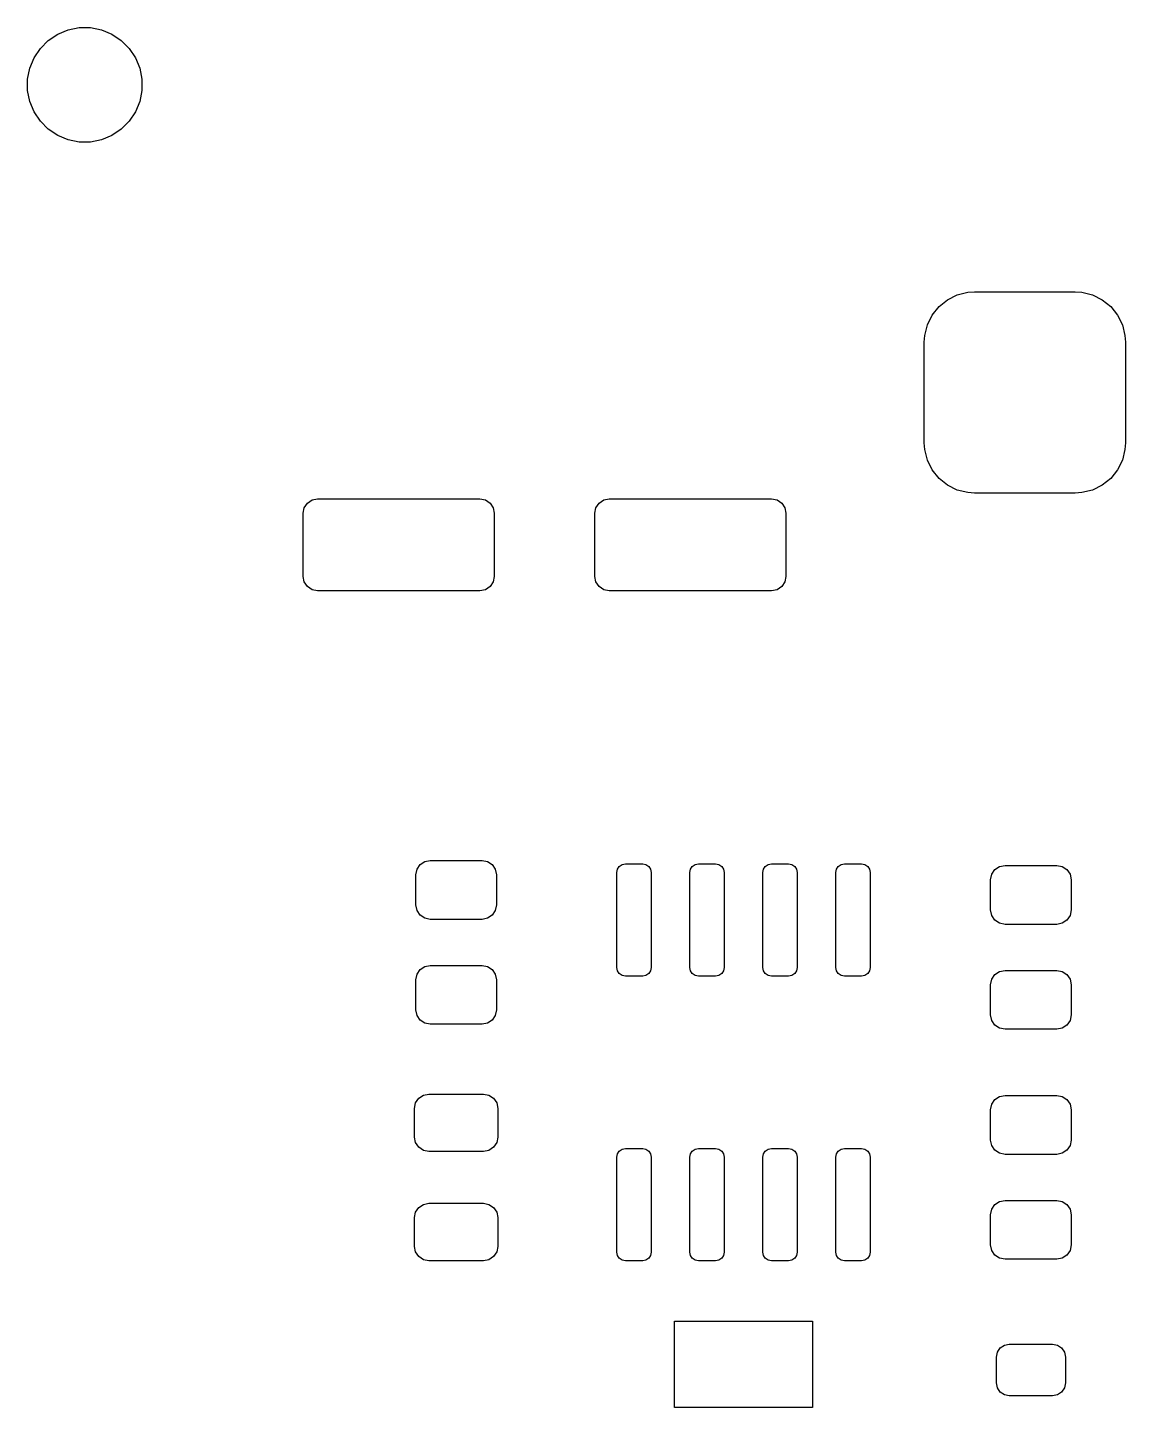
# Model space of a CAD drawing. Extents: x 2 to 88, y 2 to 53.
# Drawn here: x 2 to 21.11, y 29 to 53 of the extents above; entities that cross this region are included whole.
import ezdxf

# ---------------------------------------------------------------- set-up
doc = ezdxf.new("R2010")
doc.units = 0
doc.layers.add('BLACK', color=7, linetype='CONTINUOUS')

msp = doc.modelspace()

# ---------------------------------------------------------------- linework, layer by layer
at = {"layer": 'BLACK', "linetype": 'CONTINUOUS'}
for p, q in [((2.365607, 52.77301), (2.528603, 52.881921)), ((2.528603, 52.881921), (2.709715, 52.95694)), ((2.709715, 52.95694), (2.901983, 52.995185)), ((2.901983, 52.995185), (3.098017, 52.995185)), ((3.098017, 52.995185), (3.290285, 52.95694)), ((3.290285, 52.95694), (3.471397, 52.881921)), ((3.471397, 52.881921), (3.634393, 52.77301)), ((2.118079, 52.471397), (2.22699, 52.634393)), ((2.22699, 52.634393), (2.365607, 52.77301)), ((3.634393, 52.77301), (3.77301, 52.634393)), ((3.77301, 52.634393), (3.881921, 52.471397)), ((2.04306, 52.290285), (2.118079, 52.471397)), ((3.881921, 52.471397), (3.95694, 52.290285)), ((2.004815, 52.098017), (2.04306, 52.290285)), ((2.004815, 51.901983), (2.004815, 52.098017)), ((3.95694, 52.290285), (3.995185, 52.098017)), ((3.995185, 52.098017), (3.995185, 51.901983)), ((2.04306, 51.709715), (2.004815, 51.901983)), ((3.995185, 51.901983), (3.95694, 51.709715)), ((2.118079, 51.528603), (2.04306, 51.709715)), ((3.95694, 51.709715), (3.881921, 51.528603)), ((2.22699, 51.365607), (2.118079, 51.528603)), ((2.365607, 51.22699), (2.22699, 51.365607)), ((3.77301, 51.365607), (3.634393, 51.22699)), ((3.881921, 51.528603), (3.77301, 51.365607)), ((2.528603, 51.118079), (2.365607, 51.22699)), ((2.709715, 51.04306), (2.528603, 51.118079)), ((3.471397, 51.118079), (3.290285, 51.04306)), ((3.634393, 51.22699), (3.471397, 51.118079)), ((2.901983, 51.004815), (2.709715, 51.04306)), ((3.098017, 51.004815), (2.901983, 51.004815)), ((3.290285, 51.04306), (3.098017, 51.004815)), ((17.863782, 48.143718), (18.011253, 48.262259)), ((18.011253, 48.262259), (18.180759, 48.346327)), ((18.180759, 48.346327), (18.364375, 48.39199)), ((18.364375, 48.39199), (18.4825, 48.4)), ((18.4825, 48.4), (20.2325, 48.4)), ((20.2325, 48.4), (20.350625, 48.39199)), ((20.350625, 48.39199), (20.534241, 48.346327)), ((20.534241, 48.346327), (20.703747, 48.262259)), ((20.703747, 48.262259), (20.851218, 48.143718)), ((17.661173, 47.826741), (17.745241, 47.996247)), ((17.745241, 47.996247), (17.863782, 48.143718)), ((20.851218, 48.143718), (20.969759, 47.996247)), ((20.969759, 47.996247), (21.053827, 47.826741)), ((17.61551, 47.643125), (17.661173, 47.826741)), ((21.053827, 47.826741), (21.09949, 47.643125)), ((17.6075, 47.525), (17.61551, 47.643125)), ((17.6075, 45.775), (17.6075, 47.525)), ((21.09949, 47.643125), (21.1075, 47.525)), ((21.1075, 47.525), (21.1075, 45.775)), ((17.61551, 45.656875), (17.6075, 45.775)), ((17.661173, 45.473259), (17.61551, 45.656875)), ((21.09949, 45.656875), (21.053827, 45.473259)), ((21.1075, 45.775), (21.09949, 45.656875)), ((17.745241, 45.303753), (17.661173, 45.473259)), ((21.053827, 45.473259), (20.969759, 45.303753)), ((17.863782, 45.156282), (17.745241, 45.303753)), ((18.011253, 45.037741), (17.863782, 45.156282)), ((20.851218, 45.156282), (20.703747, 45.037741)), ((20.969759, 45.303753), (20.851218, 45.156282)), ((18.180759, 44.953673), (18.011253, 45.037741)), ((18.364375, 44.90801), (18.180759, 44.953673)), ((18.4825, 44.9), (18.364375, 44.90801)), ((20.2325, 44.9), (18.4825, 44.9)), ((20.350625, 44.90801), (20.2325, 44.9)), ((20.534241, 44.953673), (20.350625, 44.90801)), ((20.703747, 45.037741), (20.534241, 44.953673)), ((6.800001, 44.55), (6.819031, 44.645671)), ((6.819031, 44.645671), (6.873224, 44.726777)), ((6.873224, 44.726777), (6.95433, 44.78097)), ((6.95433, 44.78097), (7.050001, 44.8)), ((7.050001, 44.8), (9.875001, 44.8)), ((9.875001, 44.8), (9.970672, 44.78097)), ((9.970672, 44.78097), (10.051778, 44.726777)), ((10.051778, 44.726777), (10.105971, 44.645671)), ((10.105971, 44.645671), (10.125001, 44.55)), ((11.874999, 44.55), (11.894029, 44.645671)), ((11.894029, 44.645671), (11.948222, 44.726777)), ((11.948222, 44.726777), (12.029328, 44.78097)), ((12.029328, 44.78097), (12.124999, 44.8)), ((12.124999, 44.8), (14.949999, 44.8)), ((14.949999, 44.8), (15.04567, 44.78097)), ((15.04567, 44.78097), (15.126776, 44.726777)), ((15.126776, 44.726777), (15.180969, 44.645671)), ((15.180969, 44.645671), (15.199999, 44.55)), ((6.800001, 43.45), (6.800001, 44.55)), ((10.125001, 44.55), (10.125001, 43.45)), ((11.874999, 43.45), (11.874999, 44.55)), ((15.199999, 44.55), (15.199999, 43.45)), ((6.819031, 43.354329), (6.800001, 43.45)), ((10.125001, 43.45), (10.105971, 43.354329)), ((11.894029, 43.354329), (11.874999, 43.45)), ((15.199999, 43.45), (15.180969, 43.354329)), ((6.873224, 43.273223), (6.819031, 43.354329)), ((6.95433, 43.21903), (6.873224, 43.273223)), ((7.050001, 43.2), (6.95433, 43.21903)), ((9.875001, 43.2), (7.050001, 43.2)), ((9.970672, 43.21903), (9.875001, 43.2)), ((10.051778, 43.273223), (9.970672, 43.21903)), ((10.105971, 43.354329), (10.051778, 43.273223)), ((11.948222, 43.273223), (11.894029, 43.354329)), ((12.029328, 43.21903), (11.948222, 43.273223)), ((12.124999, 43.2), (12.029328, 43.21903)), ((14.949999, 43.2), (12.124999, 43.2)), ((15.04567, 43.21903), (14.949999, 43.2)), ((15.126776, 43.273223), (15.04567, 43.21903)), ((15.180969, 43.354329), (15.126776, 43.273223)), ((8.781531, 38.358171), (8.835724, 38.439277)), ((8.835724, 38.439277), (8.91683, 38.49347)), ((8.91683, 38.49347), (9.012501, 38.5125)), ((9.012501, 38.5125), (9.912501, 38.5125)), ((9.912501, 38.5125), (10.008172, 38.49347)), ((10.008172, 38.49347), (10.089278, 38.439277)), ((10.089278, 38.439277), (10.143471, 38.358171)), ((12.268919, 38.357403), (12.301435, 38.406066)), ((12.301435, 38.406066), (12.350098, 38.438582)), ((12.350098, 38.438582), (12.407501, 38.45)), ((12.407501, 38.45), (12.707501, 38.45)), ((12.707501, 38.45), (12.764904, 38.438582)), ((12.764904, 38.438582), (12.813567, 38.406066)), ((12.813567, 38.406066), (12.846083, 38.357403)), ((13.538919, 38.357403), (13.571435, 38.406066)), ((13.571435, 38.406066), (13.620098, 38.438582)), ((13.620098, 38.438582), (13.677501, 38.45)), ((13.677501, 38.45), (13.977501, 38.45)), ((13.977501, 38.45), (14.034904, 38.438582)), ((14.034904, 38.438582), (14.083567, 38.406066)), ((14.083567, 38.406066), (14.116083, 38.357403)), ((14.808919, 38.357403), (14.841435, 38.406066)), ((14.841435, 38.406066), (14.890098, 38.438582)), ((14.890098, 38.438582), (14.947501, 38.45)), ((14.947501, 38.45), (15.247501, 38.45)), ((15.247501, 38.45), (15.304904, 38.438582)), ((15.304904, 38.438582), (15.353567, 38.406066)), ((15.353567, 38.406066), (15.386083, 38.357403)), ((16.078919, 38.357403), (16.111435, 38.406066)), ((16.111435, 38.406066), (16.160098, 38.438582)), ((16.160098, 38.438582), (16.217501, 38.45)), ((16.217501, 38.45), (16.517501, 38.45)), ((16.517501, 38.45), (16.574904, 38.438582)), ((16.574904, 38.438582), (16.623567, 38.406066)), ((16.623567, 38.406066), (16.656083, 38.357403)), ((18.835724, 38.351777), (18.91683, 38.40597)), ((18.91683, 38.40597), (19.012501, 38.425)), ((19.012501, 38.425), (19.912501, 38.425)), ((19.912501, 38.425), (20.008172, 38.40597)), ((20.008172, 38.40597), (20.089278, 38.351777)), ((8.762501, 38.2625), (8.781531, 38.358171)), ((8.762501, 37.7375), (8.762501, 38.2625)), ((10.143471, 38.358171), (10.162501, 38.2625)), ((10.162501, 38.2625), (10.162501, 37.7375)), ((12.257501, 38.3), (12.268919, 38.357403)), ((12.257501, 36.65), (12.257501, 38.3)), ((12.846083, 38.357403), (12.857501, 38.3)), ((12.857501, 38.3), (12.857501, 36.65)), ((13.527501, 38.3), (13.538919, 38.357403)), ((13.527501, 36.65), (13.527501, 38.3)), ((14.116083, 38.357403), (14.127501, 38.3)), ((14.127501, 38.3), (14.127501, 36.65)), ((14.797501, 38.3), (14.808919, 38.357403)), ((14.797501, 36.65), (14.797501, 38.3)), ((15.386083, 38.357403), (15.397501, 38.3)), ((15.397501, 38.3), (15.397501, 36.65)), ((16.067501, 38.3), (16.078919, 38.357403)), ((16.067501, 36.65), (16.067501, 38.3)), ((16.656083, 38.357403), (16.667501, 38.3)), ((16.667501, 38.3), (16.667501, 36.65)), ((18.762501, 38.175), (18.781531, 38.270671)), ((18.762501, 37.65), (18.762501, 38.175)), ((18.781531, 38.270671), (18.835724, 38.351777)), ((20.089278, 38.351777), (20.143471, 38.270671)), ((20.143471, 38.270671), (20.162501, 38.175)), ((20.162501, 38.175), (20.162501, 37.65)), ((8.781531, 37.641829), (8.762501, 37.7375)), ((10.162501, 37.7375), (10.143471, 37.641829)), ((8.835724, 37.560723), (8.781531, 37.641829)), ((8.91683, 37.50653), (8.835724, 37.560723)), ((9.012501, 37.4875), (8.91683, 37.50653)), ((9.912501, 37.4875), (9.012501, 37.4875)), ((10.008172, 37.50653), (9.912501, 37.4875)), ((10.089278, 37.560723), (10.008172, 37.50653)), ((10.143471, 37.641829), (10.089278, 37.560723)), ((18.781531, 37.554329), (18.762501, 37.65)), ((18.835724, 37.473223), (18.781531, 37.554329)), ((18.91683, 37.41903), (18.835724, 37.473223)), ((20.089278, 37.473223), (20.008172, 37.41903)), ((20.143471, 37.554329), (20.089278, 37.473223)), ((20.162501, 37.65), (20.143471, 37.554329)), ((19.012501, 37.4), (18.91683, 37.41903)), ((19.912501, 37.4), (19.012501, 37.4)), ((20.008172, 37.41903), (19.912501, 37.4)), ((8.762501, 36.4375), (8.781531, 36.533171)), ((8.781531, 36.533171), (8.835724, 36.614277)), ((8.835724, 36.614277), (8.91683, 36.66847)), ((8.91683, 36.66847), (9.012501, 36.6875)), ((9.012501, 36.6875), (9.912501, 36.6875)), ((9.912501, 36.6875), (10.008172, 36.66847)), ((10.008172, 36.66847), (10.089278, 36.614277)), ((10.089278, 36.614277), (10.143471, 36.533171)), ((10.143471, 36.533171), (10.162501, 36.4375)), ((12.268919, 36.592597), (12.257501, 36.65)), ((12.301435, 36.543934), (12.268919, 36.592597)), ((12.350098, 36.511418), (12.301435, 36.543934)), ((12.407501, 36.5), (12.350098, 36.511418)), ((12.707501, 36.5), (12.407501, 36.5)), ((12.764904, 36.511418), (12.707501, 36.5)), ((12.813567, 36.543934), (12.764904, 36.511418)), ((12.846083, 36.592597), (12.813567, 36.543934)), ((12.857501, 36.65), (12.846083, 36.592597)), ((13.538919, 36.592597), (13.527501, 36.65)), ((13.571435, 36.543934), (13.538919, 36.592597)), ((13.620098, 36.511418), (13.571435, 36.543934)), ((13.677501, 36.5), (13.620098, 36.511418)), ((13.977501, 36.5), (13.677501, 36.5)), ((14.034904, 36.511418), (13.977501, 36.5)), ((14.083567, 36.543934), (14.034904, 36.511418)), ((14.116083, 36.592597), (14.083567, 36.543934)), ((14.127501, 36.65), (14.116083, 36.592597)), ((14.808919, 36.592597), (14.797501, 36.65)), ((14.841435, 36.543934), (14.808919, 36.592597)), ((14.890098, 36.511418), (14.841435, 36.543934)), ((14.947501, 36.5), (14.890098, 36.511418)), ((15.247501, 36.5), (14.947501, 36.5)), ((15.304904, 36.511418), (15.247501, 36.5)), ((15.353567, 36.543934), (15.304904, 36.511418)), ((15.386083, 36.592597), (15.353567, 36.543934)), ((15.397501, 36.65), (15.386083, 36.592597)), ((16.078919, 36.592597), (16.067501, 36.65)), ((16.111435, 36.543934), (16.078919, 36.592597)), ((16.160098, 36.511418), (16.111435, 36.543934)), ((16.217501, 36.5), (16.160098, 36.511418)), ((16.517501, 36.5), (16.217501, 36.5)), ((16.574904, 36.511418), (16.517501, 36.5)), ((16.623567, 36.543934), (16.574904, 36.511418)), ((16.656083, 36.592597), (16.623567, 36.543934)), ((16.667501, 36.65), (16.656083, 36.592597)), ((18.781531, 36.445671), (18.835724, 36.526777)), ((18.835724, 36.526777), (18.91683, 36.58097)), ((18.91683, 36.58097), (19.012501, 36.6)), ((19.012501, 36.6), (19.912501, 36.6)), ((19.912501, 36.6), (20.008172, 36.58097)), ((20.008172, 36.58097), (20.089278, 36.526777)), ((20.089278, 36.526777), (20.143471, 36.445671)), ((8.762501, 35.9125), (8.762501, 36.4375)), ((10.162501, 36.4375), (10.162501, 35.9125)), ((18.762501, 36.35), (18.781531, 36.445671)), ((18.762501, 35.825), (18.762501, 36.35)), ((20.143471, 36.445671), (20.162501, 36.35)), ((20.162501, 36.35), (20.162501, 35.825)), ((8.781531, 35.816829), (8.762501, 35.9125)), ((8.835724, 35.735723), (8.781531, 35.816829)), ((10.143471, 35.816829), (10.089278, 35.735723)), ((10.162501, 35.9125), (10.143471, 35.816829)), ((18.781531, 35.729329), (18.762501, 35.825)), ((20.162501, 35.825), (20.143471, 35.729329)), ((8.91683, 35.68153), (8.835724, 35.735723)), ((9.012501, 35.6625), (8.91683, 35.68153)), ((9.912501, 35.6625), (9.012501, 35.6625)), ((10.008172, 35.68153), (9.912501, 35.6625)), ((10.089278, 35.735723), (10.008172, 35.68153)), ((18.835724, 35.648223), (18.781531, 35.729329)), ((18.91683, 35.59403), (18.835724, 35.648223)), ((19.012501, 35.575), (18.91683, 35.59403)), ((19.912501, 35.575), (19.012501, 35.575)), ((20.008172, 35.59403), (19.912501, 35.575)), ((20.089278, 35.648223), (20.008172, 35.59403)), ((20.143471, 35.729329), (20.089278, 35.648223)), ((8.756531, 34.29567), (8.810724, 34.376776)), ((8.810724, 34.376776), (8.89183, 34.430969)), ((8.89183, 34.430969), (8.987501, 34.449999)), ((8.987501, 34.449999), (9.937501, 34.449999)), ((9.937501, 34.449999), (10.033172, 34.430969)), ((10.033172, 34.430969), (10.114278, 34.376776)), ((10.114278, 34.376776), (10.168471, 34.29567)), ((18.781531, 34.270671), (18.835724, 34.351777)), ((18.835724, 34.351777), (18.91683, 34.40597)), ((18.91683, 34.40597), (19.012501, 34.425)), ((19.012501, 34.425), (19.912501, 34.425)), ((19.912501, 34.425), (20.008172, 34.40597)), ((20.008172, 34.40597), (20.089278, 34.351777)), ((20.089278, 34.351777), (20.143471, 34.270671)), ((8.737501, 34.199999), (8.756531, 34.29567)), ((8.737501, 33.699999), (8.737501, 34.199999)), ((10.168471, 34.29567), (10.187501, 34.199999)), ((10.187501, 34.199999), (10.187501, 33.699999)), ((18.762501, 34.175), (18.781531, 34.270671)), ((18.762501, 33.65), (18.762501, 34.175)), ((20.143471, 34.270671), (20.162501, 34.175)), ((20.162501, 34.175), (20.162501, 33.65)), ((8.756531, 33.604328), (8.737501, 33.699999)), ((8.810724, 33.523222), (8.756531, 33.604328)), ((10.168471, 33.604328), (10.114278, 33.523222)), ((10.187501, 33.699999), (10.168471, 33.604328)), ((18.781531, 33.554329), (18.762501, 33.65)), ((20.162501, 33.65), (20.143471, 33.554329)), ((8.89183, 33.469029), (8.810724, 33.523222)), ((8.987501, 33.449999), (8.89183, 33.469029)), ((9.937501, 33.449999), (8.987501, 33.449999)), ((10.033172, 33.469029), (9.937501, 33.449999)), ((10.114278, 33.523222), (10.033172, 33.469029)), ((12.257501, 33.35), (12.268919, 33.407403)), ((12.268919, 33.407403), (12.301435, 33.456066)), ((12.301435, 33.456066), (12.350098, 33.488582)), ((12.350098, 33.488582), (12.407501, 33.5)), ((12.407501, 33.5), (12.707501, 33.5)), ((12.707501, 33.5), (12.764904, 33.488582)), ((12.764904, 33.488582), (12.813567, 33.456066)), ((12.813567, 33.456066), (12.846083, 33.407403)), ((12.846083, 33.407403), (12.857501, 33.35)), ((13.527501, 33.35), (13.538919, 33.407403)), ((13.538919, 33.407403), (13.571435, 33.456066)), ((13.571435, 33.456066), (13.620098, 33.488582)), ((13.620098, 33.488582), (13.677501, 33.5)), ((13.677501, 33.5), (13.977501, 33.5)), ((13.977501, 33.5), (14.034904, 33.488582)), ((14.034904, 33.488582), (14.083567, 33.456066)), ((14.083567, 33.456066), (14.116083, 33.407403)), ((14.116083, 33.407403), (14.127501, 33.35)), ((14.797501, 33.35), (14.808919, 33.407403)), ((14.808919, 33.407403), (14.841435, 33.456066)), ((14.841435, 33.456066), (14.890098, 33.488582)), ((14.890098, 33.488582), (14.947501, 33.5)), ((14.947501, 33.5), (15.247501, 33.5)), ((15.247501, 33.5), (15.304904, 33.488582)), ((15.304904, 33.488582), (15.353567, 33.456066)), ((15.353567, 33.456066), (15.386083, 33.407403)), ((15.386083, 33.407403), (15.397501, 33.35)), ((16.067501, 33.35), (16.078919, 33.407403)), ((16.078919, 33.407403), (16.111435, 33.456066)), ((16.111435, 33.456066), (16.160098, 33.488582)), ((16.160098, 33.488582), (16.217501, 33.5)), ((16.217501, 33.5), (16.517501, 33.5)), ((16.517501, 33.5), (16.574904, 33.488582)), ((16.574904, 33.488582), (16.623567, 33.456066)), ((16.623567, 33.456066), (16.656083, 33.407403)), ((16.656083, 33.407403), (16.667501, 33.35)), ((18.835724, 33.473223), (18.781531, 33.554329)), ((18.91683, 33.41903), (18.835724, 33.473223)), ((19.012501, 33.4), (18.91683, 33.41903)), ((19.912501, 33.4), (19.012501, 33.4)), ((20.008172, 33.41903), (19.912501, 33.4)), ((20.089278, 33.473223), (20.008172, 33.41903)), ((20.143471, 33.554329), (20.089278, 33.473223)), ((12.257501, 31.7), (12.257501, 33.35)), ((12.857501, 33.35), (12.857501, 31.7)), ((13.527501, 31.7), (13.527501, 33.35)), ((14.127501, 33.35), (14.127501, 31.7)), ((14.797501, 31.7), (14.797501, 33.35)), ((15.397501, 33.35), (15.397501, 31.7)), ((16.067501, 31.7), (16.067501, 33.35)), ((16.667501, 33.35), (16.667501, 31.7)), ((8.737501, 32.300001), (8.756531, 32.395672)), ((8.756531, 32.395672), (8.810724, 32.476778)), ((8.810724, 32.476778), (8.89183, 32.530971)), ((8.89183, 32.530971), (8.987501, 32.550001)), ((8.987501, 32.550001), (9.937501, 32.550001)), ((9.937501, 32.550001), (10.033172, 32.530971)), ((10.033172, 32.530971), (10.114278, 32.476778)), ((10.114278, 32.476778), (10.168471, 32.395672)), ((10.168471, 32.395672), (10.187501, 32.300001)), ((18.762501, 32.35), (18.781531, 32.445671)), ((18.781531, 32.445671), (18.835724, 32.526777)), ((18.835724, 32.526777), (18.91683, 32.58097)), ((18.91683, 32.58097), (19.012501, 32.6)), ((19.012501, 32.6), (19.912501, 32.6)), ((19.912501, 32.6), (20.008172, 32.58097)), ((20.008172, 32.58097), (20.089278, 32.526777)), ((20.089278, 32.526777), (20.143471, 32.445671)), ((20.143471, 32.445671), (20.162501, 32.35)), ((8.737501, 31.800001), (8.737501, 32.300001)), ((10.187501, 32.300001), (10.187501, 31.800001)), ((18.762501, 31.825), (18.762501, 32.35)), ((20.162501, 32.35), (20.162501, 31.825)), ((8.756531, 31.70433), (8.737501, 31.800001)), ((8.810724, 31.623224), (8.756531, 31.70433)), ((10.168471, 31.70433), (10.114278, 31.623224)), ((10.187501, 31.800001), (10.168471, 31.70433)), ((12.268919, 31.642597), (12.257501, 31.7)), ((12.857501, 31.7), (12.846083, 31.642597)), ((13.538919, 31.642597), (13.527501, 31.7)), ((14.127501, 31.7), (14.116083, 31.642597)), ((14.808919, 31.642597), (14.797501, 31.7)), ((15.397501, 31.7), (15.386083, 31.642597)), ((16.078919, 31.642597), (16.067501, 31.7)), ((16.667501, 31.7), (16.656083, 31.642597)), ((18.781531, 31.729329), (18.762501, 31.825)), ((18.835724, 31.648223), (18.781531, 31.729329)), ((20.143471, 31.729329), (20.089278, 31.648223)), ((20.162501, 31.825), (20.143471, 31.729329)), ((8.89183, 31.569031), (8.810724, 31.623224)), ((8.987501, 31.550001), (8.89183, 31.569031)), ((9.937501, 31.550001), (8.987501, 31.550001)), ((10.033172, 31.569031), (9.937501, 31.550001)), ((10.114278, 31.623224), (10.033172, 31.569031)), ((12.301435, 31.593934), (12.268919, 31.642597)), ((12.350098, 31.561418), (12.301435, 31.593934)), ((12.407501, 31.55), (12.350098, 31.561418)), ((12.707501, 31.55), (12.407501, 31.55)), ((12.764904, 31.561418), (12.707501, 31.55)), ((12.813567, 31.593934), (12.764904, 31.561418)), ((12.846083, 31.642597), (12.813567, 31.593934)), ((13.571435, 31.593934), (13.538919, 31.642597)), ((13.620098, 31.561418), (13.571435, 31.593934)), ((13.677501, 31.55), (13.620098, 31.561418)), ((13.977501, 31.55), (13.677501, 31.55)), ((14.034904, 31.561418), (13.977501, 31.55)), ((14.083567, 31.593934), (14.034904, 31.561418)), ((14.116083, 31.642597), (14.083567, 31.593934)), ((14.841435, 31.593934), (14.808919, 31.642597)), ((14.890098, 31.561418), (14.841435, 31.593934)), ((14.947501, 31.55), (14.890098, 31.561418)), ((15.247501, 31.55), (14.947501, 31.55)), ((15.304904, 31.561418), (15.247501, 31.55)), ((15.353567, 31.593934), (15.304904, 31.561418)), ((15.386083, 31.642597), (15.353567, 31.593934)), ((16.111435, 31.593934), (16.078919, 31.642597)), ((16.160098, 31.561418), (16.111435, 31.593934)), ((16.217501, 31.55), (16.160098, 31.561418)), ((16.517501, 31.55), (16.217501, 31.55)), ((16.574904, 31.561418), (16.517501, 31.55)), ((16.623567, 31.593934), (16.574904, 31.561418)), ((16.656083, 31.642597), (16.623567, 31.593934)), ((18.91683, 31.59403), (18.835724, 31.648223)), ((19.012501, 31.575), (18.91683, 31.59403)), ((19.912501, 31.575), (19.012501, 31.575)), ((20.008172, 31.59403), (19.912501, 31.575)), ((20.089278, 31.648223), (20.008172, 31.59403)), ((13.262501, 29), (13.262501, 30.5)), ((13.262501, 30.5), (15.662501, 30.5)), ((15.662501, 30.5), (15.662501, 29)), ((18.879628, 29.961104), (18.928402, 30.034099)), ((18.928402, 30.034099), (19.001397, 30.082873)), ((19.001397, 30.082873), (19.087501, 30.1)), ((19.087501, 30.1), (19.837501, 30.1)), ((19.837501, 30.1), (19.923605, 30.082873)), ((19.923605, 30.082873), (19.9966, 30.034099)), ((19.9966, 30.034099), (20.045374, 29.961104)), ((18.862501, 29.875), (18.879628, 29.961104)), ((18.862501, 29.425), (18.862501, 29.875)), ((20.045374, 29.961104), (20.062501, 29.875)), ((20.062501, 29.875), (20.062501, 29.425)), ((18.879628, 29.338896), (18.862501, 29.425)), ((18.928402, 29.265901), (18.879628, 29.338896)), ((20.045374, 29.338896), (19.9966, 29.265901)), ((20.062501, 29.425), (20.045374, 29.338896)), ((19.001397, 29.217127), (18.928402, 29.265901)), ((19.087501, 29.2), (19.001397, 29.217127)), ((19.837501, 29.2), (19.087501, 29.2)), ((19.923605, 29.217127), (19.837501, 29.2)), ((19.9966, 29.265901), (19.923605, 29.217127)), ((15.662501, 29), (13.262501, 29))]:
    msp.add_line(p, q, dxfattribs=at)

doc.saveas('drawing.dxf')
